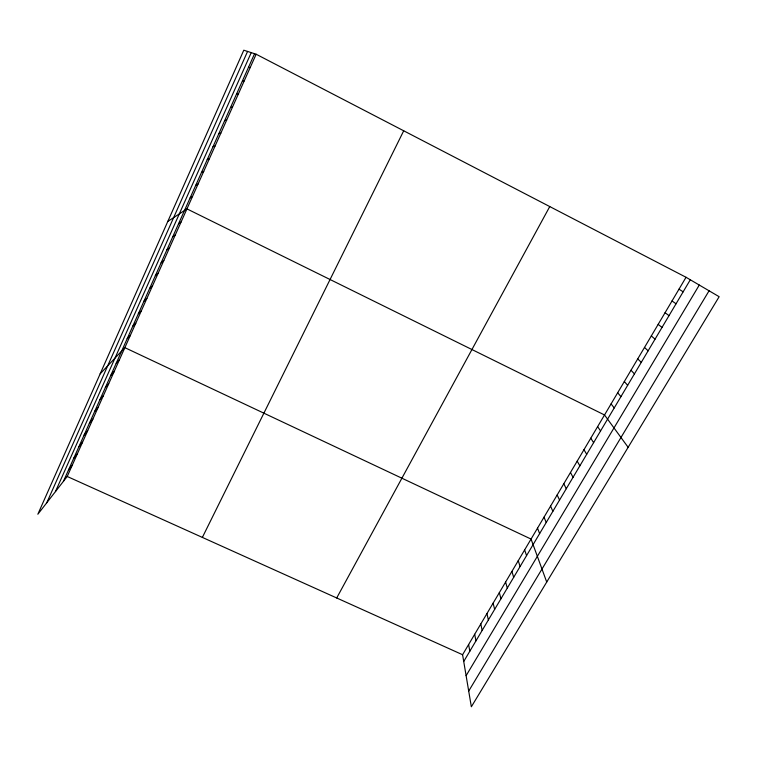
<?xml version="1.0" encoding="UTF-8"?>
<svg xmlns="http://www.w3.org/2000/svg" width="757" height="757" viewBox="0 0 757 757"><rect width="100%" height="100%" fill="white"/><g stroke="black" fill="none" stroke-linecap="round" stroke-linejoin="round"><path stroke-width="1.14" d="M46.754 502.79L247.567 51.438M55.431 491.624L251.229 52.63M63.418 481.357L254.57 53.719M256.15 54.23L243.792 50.208L37.85 514.23L67.212 476.475L256.15 54.23L686.041 277.28L719.15 296.706L471.346 706.792L462.584 654.729L686.041 277.28M202.365 537.413L403.708 130.791M336.704 597.973L549.762 206.566M463.719 661.486L690.299 279.778M466.113 675.679L699.279 285.048M468.706 691.065L709.072 290.792M68.537 469.908L72.284 465.148M73.694 458.373L77.384 453.746M78.879 446.762L82.522 442.268M84.103 435.076L87.689 430.714M89.364 423.314L92.893 419.085M94.653 411.467L98.136 407.38M99.99 399.545L103.406 395.599M105.355 387.537L108.715 383.733M110.759 375.453L114.061 371.782M116.2 363.284L119.436 359.764M100.161 373.835L124.858 347.652L531.054 539.069L546.724 582.057M127.185 338.691L130.308 335.465M132.74 326.276L135.796 323.201M138.332 313.767L141.332 310.843M143.962 301.172L146.896 298.4M149.631 288.483L152.498 285.881M155.336 275.718L158.147 273.268M161.09 262.859L163.824 260.569M166.871 249.905L169.549 247.785M172.71 236.865L175.312 234.907M178.576 223.731L181.112 221.943M167.789 221.451L186.951 208.885L604.521 414.968L628.14 447.321M190.111 197.918L192.505 196.47M195.779 185.257L198.097 183.97M201.476 172.501L203.728 171.385M207.21 159.661L209.396 158.715M212.991 146.735L215.102 145.969M218.811 133.724L220.845 133.128M224.668 120.618L226.636 120.202M230.563 107.418L232.456 107.191M236.506 94.133L238.323 94.086M242.486 80.753L244.227 80.895M248.504 67.288L250.17 67.61M67.212 476.475L462.584 654.729M679.001 289.165L683.155 291.814M672.008 300.964L676.058 303.765M665.062 312.698L669.008 315.641M658.164 324.356L662.006 327.44M651.313 335.938L655.042 339.164M644.5 347.444L648.134 350.813M637.725 358.875L641.264 362.385M630.997 370.239L634.432 373.882M624.317 381.528L627.657 385.313M617.674 392.741L620.92 396.659M611.079 403.897L614.22 407.938M597.623 426.626L600.566 430.941M590.763 438.199L593.62 442.646M583.959 449.705L586.713 454.285M577.194 461.127L579.853 465.839M570.475 472.482L573.04 477.317M563.795 483.761L566.274 488.719M557.161 494.964L559.546 500.055M550.566 506.102L552.865 511.306M544.018 517.154L546.223 522.491M537.517 528.149L539.637 533.6M524.629 549.913L526.569 555.6M518.242 560.7L520.106 566.491M511.902 571.412L513.681 577.317M505.6 582.057L507.294 588.075M499.336 592.636L500.954 598.768M493.119 603.14L494.643 609.385M486.931 613.586L488.379 619.936M480.79 623.967L482.162 630.42M474.677 634.281L475.973 640.838M468.611 644.538L469.823 651.2"/></g></svg>
